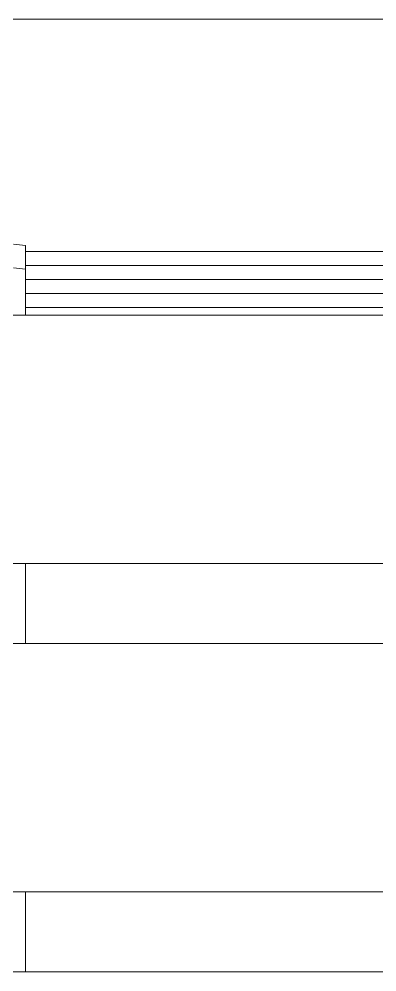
# Model space of a CAD drawing. Header units: inches. Extents: x -12 to 193, y -19 to 105.
# Drawn here: x 1.6 to 3.99, y 98.77 to 105.11 of the extents above; entities that cross this region are included whole.
import ezdxf

# ---------------------------------------------------------------- set-up
doc = ezdxf.new("R2010")
doc.units = ezdxf.units.IN
doc.layers.add('ZANO_R', color=7, linetype='Continuous', lineweight=0)

msp = doc.modelspace()

# ---------------------------------------------------------------- linework, layer by layer
at = {"layer": 'ZANO_R'}
for p, q in [((-2.56608, 105.11168), (68.0638, 105.11168)), ((1.6073, 103.60952), (1.56796, 103.61251)), ((1.64651, 103.60521), (1.6073, 103.60952)), ((1.64651, 103.44806), (1.64651, 103.60521)), ((31.56776, 103.56355), (1.64651, 103.56355)), ((1.6073, 103.45219), (1.56796, 103.45517)), ((1.64651, 103.44787), (1.6073, 103.45219)), ((31.56776, 103.47045), (1.64651, 103.47045)), ((1.64651, 103.13989), (1.64651, 103.44787)), ((31.56776, 103.37735), (1.64651, 103.37735)), ((31.56776, 103.28425), (1.64651, 103.28425)), ((31.56776, 103.19115), (1.64651, 103.19115)), ((0.66226, 103.13989), (32.55201, 103.13989)), ((68.0638, 101.48748), (-2.56608, 101.48748)), ((1.64651, 101.48748), (1.64651, 100.95475)), ((-2.56608, 100.95475), (68.0638, 100.95475)), ((68.0638, 99.30234), (-2.56608, 99.30234)), ((1.64651, 99.30234), (1.64651, 98.76961)), ((-2.56608, 98.76961), (68.0638, 98.76961))]:
    msp.add_line(p, q, dxfattribs=at)

doc.saveas('drawing.dxf')
